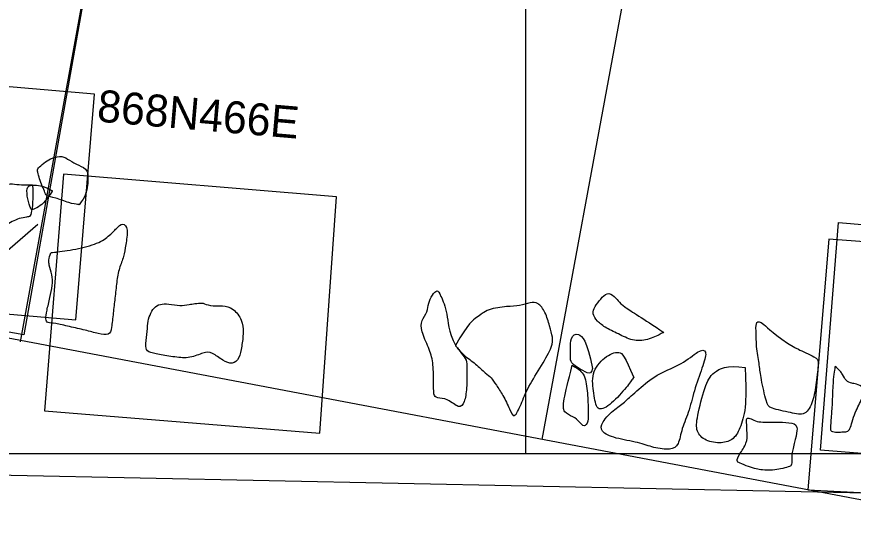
# Model space of a CAD drawing. Extents: x -200 to -100, y 65 to 200.
# Drawn here: x -124.78 to -116.93, y 149.21 to 154.1 of the extents above; entities that cross this region are included whole.
import ezdxf

# ---------------------------------------------------------------- set-up
doc = ezdxf.new("R2010")
doc.units = 0
for name, color, linetype in [('1976 grid', 7, 'Continuous'), ('1976_868N466E', 7, 'Continuous'), ('1976_868N668E', 7, 'Continuous'), ('1990 grid', 7, 'Continuous'), ('1991Grid', 7, 'Continuous'), ('868N468E', 7, 'Continuous'), ('872N464E', 7, 'Continuous'), ('Limits of excavation', 7, 'Continuous'), ('Quadrat IDs', 7, 'Continuous'), ('Quadrats in DB', 7, 'Continuous'), ('Stone', 7, 'Continuous'), ('Unexcavated', 7, 'Continuous'), ('Unexcavated areas', 7, 'Continuous')]:
    doc.layers.add(name, color=color, linetype=linetype)

msp = doc.modelspace()

# ---------------------------------------------------------------- linework, layer by layer
at = {"layer": '1976 grid'}
msp.add_lwpolyline([(-121.7764, 152.4134), (-124.3367, 152.626), (-124.5138, 150.4038), (-121.9333, 150.1962)], close=True, dxfattribs=at)
msp.add_lwpolyline([(-112.6908, 149.4223), (-112.5259, 151.6671), (-117.1564, 152.0137), (-117.3527, 149.6622), (-112.6906, 149.4255)], dxfattribs=at)
at = {"layer": '1976_868N466E'}
msp.add_open_spline([(-124.627, 152.5235), (-124.6886, 152.5235), (-124.7582, 152.5235), (-124.8309, 152.5424), (-124.9416, 152.5092), (-125.0317, 152.4887), (-125.0744, 152.4887), (-125.1108, 152.4459), (-125.1882, 152.4064), (-125.2531, 152.3827), (-125.2531, 152.3336), (-125.2705, 152.264), (-125.2705, 152.2007), (-125.2894, 152.1216), (-125.2894, 152.0599), (-125.2547, 152.0599), (-125.2103, 152.0322), (-125.1597, 151.9862), (-125.1484, 151.9769), (-125.1231, 151.9852), (-125.072, 151.9945), (-125.0441, 152.0048), (-124.9513, 152.0626), (-124.9324, 152.1114), (-124.8809, 152.1458), (-124.8203, 152.1803), (-124.7534, 152.2102), (-124.6776, 152.2239), (-124.6469, 152.2239), (-124.6307, 152.2954), (-124.6201, 152.4296), (-124.627, 152.5235), (-124.627, 152.5235), (-124.627, 152.5235)], degree=3, dxfattribs=at)
at = {"layer": '1976_868N668E'}
msp.add_open_spline([(-117.0979, 150.8208), (-117.0584, 150.7923), (-117.0252, 150.7433), (-116.9983, 150.6832), (-116.9382, 150.661), (-116.905, 150.661), (-116.8276, 150.623), (-116.8086, 150.5819), (-116.8386, 150.5392), (-116.8671, 150.4743), (-116.9019, 150.411), (-116.9335, 150.3209), (-116.954, 150.2449), (-116.9746, 150.2085), (-117.0205, 150.2085), (-117.077, 150.2025), (-117.1425, 150.2113), (-117.1425, 150.2392), (-117.1366, 150.3361), (-117.1252, 150.468), (-117.1212, 150.6473), (-117.1104, 150.7543), (-117.0979, 150.8208), (-117.0979, 150.8208), (-117.0979, 150.8208)], degree=3, dxfattribs=at)
at = {"layer": '1990 grid'}
msp.add_line((-116.1337, 170.2763), (-119.8489, 150.136), dxfattribs=at)
msp.add_lwpolyline([(-150.5173, 176.6831), (-111.0737, 169.3334), (-114.9656, 149.2091), (-154.1468, 156.6464)], close=True, dxfattribs=at)
at = {"layer": '1991Grid'}
msp.add_line((-121.0648, 171.1951), (-124.7443, 151.0524), dxfattribs=at)
at = {"layer": '868N468E'}
msp.add_lwpolyline([(-117.2346, 150.0358), (-117.0679, 152.1727), (-112.4758, 151.7837), (-112.6551, 149.6669)], close=True, dxfattribs=at)
at = {"layer": '872N464E'}
msp.add_lwpolyline([(-124.0469, 153.3759), (-126.8461, 153.6159), (-127.0276, 151.4991), (-124.2193, 151.2583)], close=True, dxfattribs=at)
at = {"layer": 'Limits of excavation'}
msp.add_lwpolyline([(-159.3354, 180.1069), (-109.8548, 179.1363), (-110.0591, 169.2767), (-100.2038, 169.1745), (-100.6269, 149.2962), (-159.9248, 150.5223)], close=True, dxfattribs=at)
at = {"layer": 'Quadrats in DB'}
for p, q in [((-120, 150), (-120, 160)), ((-120, 150), (-130, 150)), ((-110, 150), (-120, 150))]:
    msp.add_line(p, q, dxfattribs=at)
at = {"layer": 'Stone'}
for points in [[(-124.1904, 152.3387), (-124.1279, 152.4099), (-124.1082, 152.5239), (-124.1006, 152.6718), (-124.1936, 152.7058), (-124.2845, 152.7562), (-124.3448, 152.8022), (-124.4488, 152.7781), (-124.5014, 152.7419), (-124.5715, 152.6893), (-124.5857, 152.6586), (-124.566, 152.6006), (-124.5441, 152.5283), (-124.5112, 152.4636), (-124.5036, 152.4165), (-124.4181, 152.4088), (-124.2791, 152.3508), (-124.1904, 152.3387), (-124.1904, 152.3387), (-124.1904, 152.3387)], [(-124.4407, 152.4676), (-124.5279, 152.52), (-124.6455, 152.5259), (-124.6849, 152.502), (-124.676, 152.3888), (-124.6426, 152.297), (-124.6351, 152.286), (-124.5693, 152.3165), (-124.5089, 152.3643), (-124.4407, 152.4676), (-124.4407, 152.4676), (-124.4407, 152.4676)], [(-124.4539, 151.8883), (-124.4765, 151.8332), (-124.4765, 151.7692), (-124.439, 151.6854), (-124.439, 151.5818), (-124.4632, 151.4693), (-124.4941, 151.3414), (-124.5076, 151.2573), (-124.4862, 151.2283), (-124.422, 151.2283), (-124.2822, 151.1955), (-124.1286, 151.1615), (-124.0077, 151.1275), (-123.9044, 151.1111), (-123.8855, 151.1753), (-123.8704, 151.324), (-123.8535, 151.4584), (-123.8384, 151.6134), (-123.8157, 151.7458), (-123.7677, 151.8533), (-123.7542, 151.954), (-123.7269, 152.1164), (-123.7823, 152.1744), (-123.8377, 152.1202), (-123.907, 152.0421), (-124.0304, 151.9639), (-124.2521, 151.9123), (-124.4539, 151.8883), (-124.4539, 151.8883), (-124.4539, 151.8883)], [(-120.6572, 151.0139), (-120.7282, 151.158), (-120.7282, 151.3236), (-120.8034, 151.5), (-120.8314, 151.5451), (-120.8765, 151.4935), (-120.9173, 151.414), (-120.9173, 151.3344), (-120.984, 151.2526), (-120.984, 151.1602), (-120.9087, 150.9903), (-120.8657, 150.8655), (-120.8657, 150.6784), (-120.8657, 150.5472), (-120.8399, 150.5236), (-120.7325, 150.5236), (-120.6228, 150.4182), (-120.5734, 150.4805), (-120.5519, 150.6096), (-120.5519, 150.8118), (-120.5519, 150.8827), (-120.6013, 150.9408), (-120.6572, 151.0139), (-120.6572, 151.0139), (-120.6572, 151.0139)], [(-118.7065, 151.1408), (-118.9068, 151.2767), (-119.1099, 151.3912), (-119.1671, 151.4871), (-119.24, 151.52), (-119.2958, 151.4542), (-119.3559, 151.3812), (-119.3787, 151.3168), (-119.333, 151.2453), (-119.25, 151.1809), (-119.1141, 151.1179), (-118.984, 151.0535), (-118.8395, 151.0721), (-118.7065, 151.1408), (-118.7065, 151.1408), (-118.7065, 151.1408)], [(-123.0294, 151.4144), (-123.0867, 151.4144), (-123.166, 151.4005), (-123.2378, 151.3879), (-123.3549, 151.4093), (-123.4305, 151.4093), (-123.4909, 151.3753), (-123.5274, 151.3047), (-123.5501, 151.2279), (-123.5501, 151.127), (-123.5715, 150.9972), (-123.5482, 150.9566), (-123.4449, 150.9314), (-123.29, 150.9087), (-123.1477, 150.8936), (-123.0205, 150.9566), (-122.9425, 150.9566), (-122.8392, 150.8722), (-122.752, 150.8361), (-122.6859, 150.8956), (-122.6638, 151.0059), (-122.6462, 151.1448), (-122.6588, 151.2557), (-122.7394, 151.3679), (-122.8502, 151.3994), (-122.9308, 151.3805), (-123.0294, 151.4144), (-123.0294, 151.4144), (-123.0294, 151.4144)], [(-120.6595, 151.0174), (-120.5368, 151.2311), (-120.4573, 151.2785), (-120.3606, 151.3623), (-120.1671, 151.386), (-120.0574, 151.386), (-119.9542, 151.4247), (-119.8855, 151.4247), (-119.8145, 151.3344), (-119.7758, 151.1967), (-119.7457, 151.0892), (-119.7457, 151.0204), (-119.8468, 150.8333), (-119.9822, 150.6268), (-120.0445, 150.4633), (-120.109, 150.3235), (-120.1477, 150.4139), (-120.2144, 150.5558), (-120.2789, 150.6461), (-120.3262, 150.7236), (-120.3735, 150.7494), (-120.468, 150.8462), (-120.5835, 150.9238), (-120.6595, 151.0174), (-120.6595, 151.0174), (-120.6595, 151.0174)], [(-117.4774, 150.9991), (-117.6702, 151.1174), (-117.7884, 151.2489), (-117.841, 151.2445), (-117.841, 151.1744), (-117.8366, 150.9783), (-117.8059, 150.8282), (-117.7972, 150.7186), (-117.7402, 150.4688), (-117.7183, 150.4294), (-117.5037, 150.3856), (-117.3767, 150.3549), (-117.3022, 150.4907), (-117.2759, 150.666), (-117.2496, 150.8764), (-117.2672, 150.8983), (-117.4774, 150.9991), (-117.4774, 150.9991), (-117.4774, 150.9991)], [(-119.3749, 150.8017), (-119.4258, 151.0692), (-119.5178, 151.1481), (-119.5791, 151.0955), (-119.5835, 150.9783), (-119.5791, 150.9114), (-119.5835, 150.8545), (-119.4915, 150.7975), (-119.392, 150.7369), (-119.3749, 150.8017), (-119.3749, 150.8017), (-119.3749, 150.8017)], [(-118.9877, 150.7186), (-119.071, 150.9158), (-119.1148, 150.9783), (-119.2637, 150.9158), (-119.3907, 150.7581), (-119.3601, 150.5652), (-119.3382, 150.3943), (-119.2199, 150.4425), (-119.0578, 150.6178), (-118.9877, 150.7186), (-118.9877, 150.7186), (-118.9877, 150.7186)], [(-119.0753, 150.4864), (-119.2199, 150.3812), (-119.2856, 150.2935), (-119.3075, 150.2103), (-119.1673, 150.1446), (-118.9352, 150.1095), (-118.8038, 150.0569), (-118.6373, 150.035), (-118.5629, 150.0788), (-118.541, 150.2366), (-118.4621, 150.4075), (-118.4183, 150.6178), (-118.3307, 150.8413), (-118.2957, 150.9783), (-118.3745, 150.9783), (-118.5322, 150.8369), (-118.7512, 150.7624), (-118.922, 150.6266), (-119.0753, 150.4864), (-119.0753, 150.4864), (-119.0753, 150.4864)], [(-119.5644, 150.8319), (-119.601, 150.6792), (-119.6535, 150.4864), (-119.6492, 150.3856), (-119.5528, 150.3505), (-119.4959, 150.3023), (-119.4521, 150.2453), (-119.4126, 150.2979), (-119.4126, 150.4119), (-119.4214, 150.5959), (-119.4466, 150.7637), (-119.5644, 150.8319), (-119.5644, 150.8319), (-119.5644, 150.8319)], [(-117.9417, 150.8107), (-118.1169, 150.8369), (-118.2527, 150.7668), (-118.3184, 150.6485), (-118.3973, 150.333), (-118.406, 150.2103), (-118.3184, 150.1183), (-118.1607, 150.0963), (-118.0469, 150.1314), (-117.9812, 150.2541), (-117.9286, 150.4425), (-117.9417, 150.8107), (-117.9417, 150.8107), (-117.9417, 150.8107)], [(-117.5044, 149.9998), (-117.4687, 150.1507), (-117.431, 150.2787), (-117.5253, 150.2956), (-117.6562, 150.2995), (-117.7614, 150.2995), (-117.8338, 150.2995), (-117.8893, 150.3343), (-117.931, 150.3422), (-117.928, 150.3075), (-117.925, 150.1913), (-117.9201, 150.106), (-118.0024, 149.9909), (-118.0252, 149.9303), (-117.9985, 149.9174), (-117.9092, 149.8787), (-117.8328, 149.8579), (-117.7901, 149.8489), (-117.678, 149.847), (-117.6126, 149.8589), (-117.5272, 149.8807), (-117.5074, 149.8896), (-117.5014, 149.9393), (-117.5044, 149.9998), (-117.5044, 149.9998), (-117.5044, 149.9998)]]:
    msp.add_open_spline(points, degree=3, dxfattribs=at)
at = {"layer": 'Unexcavated'}
msp.add_line((-125.6349, 151.2406), (-124.5788, 152.1574), dxfattribs=at)
at = {"layer": 'Unexcavated areas'}
msp.add_lwpolyline([(-128.7543, 156.9179), (-123.832, 156.0398), (-124.7101, 151.1175), (-129.6324, 151.9956)], close=True, dxfattribs=at)

# ---------------------------------------------------------------- texts
at = {"layer": 'Quadrat IDs'}
msp.add_text('868N466E', height=0.3, rotation=355.1, dxfattribs=at).set_placement((-124.0287, 153.1196))

doc.saveas('drawing.dxf')
